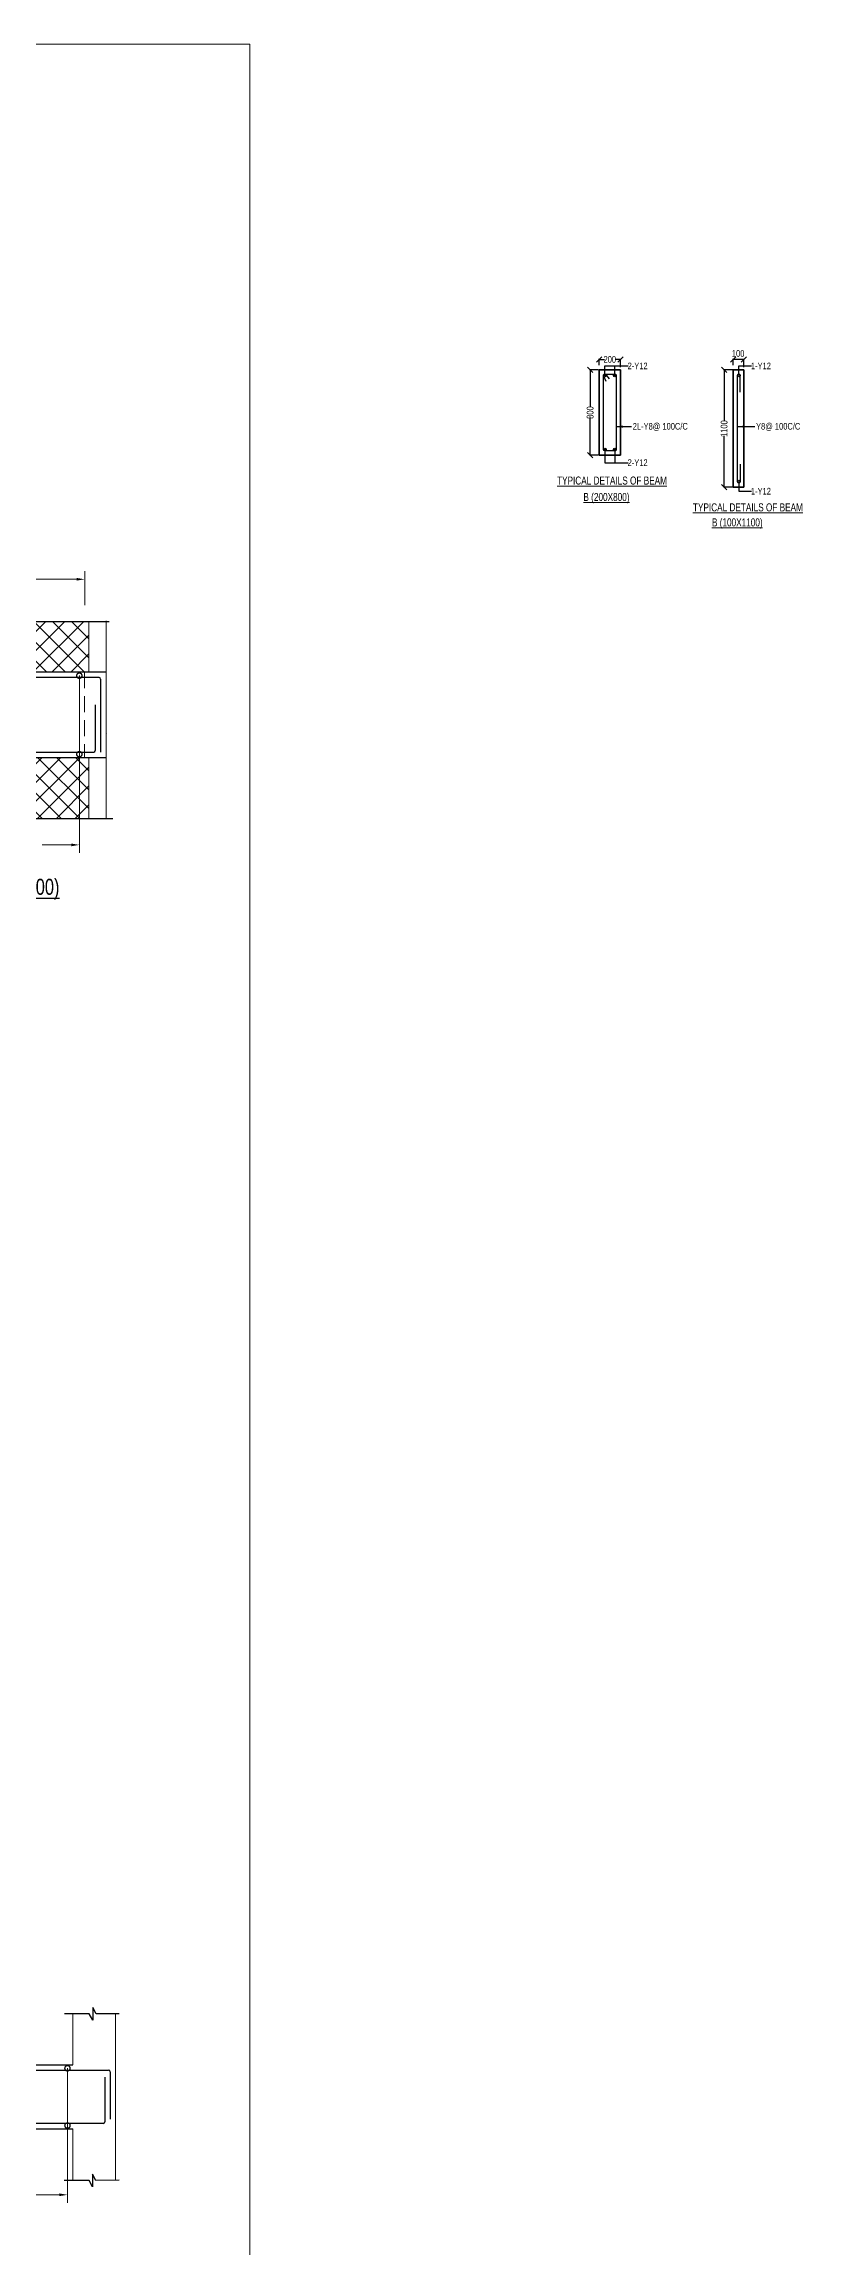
# Model space of a CAD drawing. Header units: millimetres. Extents: x -9667 to 132562, y -132456 to -91255.
# Drawn here: x 115367 to 122474, y -112410 to -91762 of the extents above; entities that cross this region are included whole.
import ezdxf

# ---------------------------------------------------------------- set-up
doc = ezdxf.new("R2010")
doc.units = ezdxf.units.MM
doc.header["$LTSCALE"] = 100
doc.header["$MEASUREMENT"] = 0
doc.linetypes.add('CONTINU', pattern=[0])
doc.linetypes.add('HIDDEN', pattern=[0.375, 0.25, -0.125])
doc.layers.get('Defpoints').update_dxf_attribs({"color": 1, "lineweight": 0})
for name, color, linetype in [('-S-BMNO', 1, 'Continuous'), ('-S-MISC', 8, 'Continuous'), ('-STR-BEAM', 7, 'CONTINU'), ('-STR-REINF', 3, 'Continuous'), ('column dim', 251, 'Continuous'), ('rein', 3, 'Continuous'), ('Ties', 3, 'Continuous'), ('TXT3', 6, 'Continuous'), ('V-REINFORCE', 3, 'Continuous')]:
    doc.layers.add(name, color=color, linetype=linetype)
for name, color, linetype, lineweight in [('-S-STIRRUPS DIM', 6, 'Continuous', 9), ('-S-STIRUP', 11, 'Continuous', 9), ('-STR-COLUMN', 5, 'HIDDEN', 13), ('S-COL HATCH', 9, 'Continuous', 0), ('S-COLS-____-OTLN', 6, 'Continuous', 35), ('SEC TEXT', 9, 'Continuous', 18), ('SLAB LINE', 254, 'HIDDEN', 20)]:
    doc.layers.add(name, color=color, linetype=linetype, lineweight=lineweight)
doc.styles.add('BEAM-LS', font='romans.shx', dxfattribs={"width": 0.8})
doc.styles.add('SOBHA', font='swisscl.ttf', dxfattribs={"width": 0.9})
doc.styles.add('sobha sed', font='swisscl.ttf')
doc.styles.add('sobha.sed', font='swisscl.ttf')
doc.dimstyles.new('S--25', dxfattribs={"dimscale": 25, "dimtxt": 2.5, "dimasz": 2, "dimexe": 0.25, "dimexo": 0.25, "dimgap": 0.1, "dimtad": 0, "dimdec": 0, "dimrnd": 0.0005, "dimzin": 0, "dimdsep": 46, "dimtxsty": 'SOBHA', "dimblk": 'OBLIQUE', "dimcen": 0.09, "dimclrd": 8, "dimclre": 8, "dimclrt": 6, "dimadec": 0, "dimazin": 0, "dimtfac": 1, "dimtdec": 0, "dimtofl": 0, "dimtmove": 0, "dimatfit": 3, "dimfxl": 0.18, "dimtolj": 1, "dimtzin": 0, "dimlwd": -1, "dimlwe": -1, "dimarcsym": 0})
doc.dimstyles.new('S-25', dxfattribs={"dimscale": 25, "dimtxt": 2.5, "dimasz": 2.5, "dimexe": 0.25, "dimexo": 0.25, "dimgap": 0.1, "dimtad": 0, "dimdec": 0, "dimrnd": 0.0005, "dimzin": 0, "dimdsep": 46, "dimtxsty": 'SOBHA', "dimblk": 'OBLIQUE', "dimcen": 0.09, "dimclrd": 8, "dimclre": 8, "dimclrt": 6, "dimadec": 0, "dimazin": 0, "dimtfac": 1, "dimtdec": 0, "dimtofl": 0, "dimtmove": 0, "dimatfit": 3, "dimfxl": 0.18, "dimtolj": 1, "dimtzin": 0, "dimlwd": -1, "dimlwe": -1, "dimarcsym": 0})
doc.dimstyles.new('S-DIM50', dxfattribs={"dimscale": 50, "dimtxt": 2.5, "dimasz": 1.5, "dimexe": 1.5, "dimexo": 1, "dimgap": 0.5, "dimtad": 0, "dimdec": 0, "dimzin": 0, "dimdsep": 46, "dimtxsty": 'SOBHA', "dimcen": 0.09, "dimclrd": 256, "dimclre": 256, "dimclrt": 6, "dimadec": 5, "dimazin": 0, "dimtfac": 1, "dimtdec": 0, "dimtofl": 0, "dimtmove": 0, "dimatfit": 3, "dimfxl": 0.18, "dimtolj": 1, "dimtzin": 0, "dimlwd": -1, "dimlwe": -1, "dimarcsym": 0})
doc.dimstyles.new('STIRUP', dxfattribs={"dimscale": 50, "dimtxt": 2.5, "dimasz": 2.2, "dimexe": 0, "dimexo": 0, "dimgap": 0.5, "dimtad": 0, "dimdec": 0, "dimzin": 0, "dimdsep": 46, "dimtxsty": 'BEAM-LS', "dimblk": 'DOTSMALL', "dimcen": 0.09, "dimclrd": 256, "dimclre": 256, "dimclrt": 256, "dimadec": 5, "dimazin": 0, "dimtfac": 1, "dimtdec": 0, "dimtofl": 0, "dimtmove": 0, "dimatfit": 3, "dimldrblk": 'DOTSMALL', "dimfxl": 0, "dimfxlon": 1, "dimtolj": 1, "dimtzin": 0, "dimlwd": -1, "dimlwe": -1, "dimarcsym": 0})

# ---------------------------------------------------------------- blocks, each defined once
blk = doc.blocks.new('_Oblique')
at = {"color": 0, "linetype": 'ByBlock', "lineweight": -2}
blk.add_line((-0.5, -0.5), (0.5, 0.5), dxfattribs=at)
blk = doc.blocks.new('*D15')
at = {"layer": 'column dim', "color": 8, "ltscale": 10, "transparency": 16777216}
for p, q in [((120559, -94816), (120475, -94816)), ((120481, -94816), (120481, -95164)), ((120481, -95616), (120481, -95268)), ((120559, -95616), (120475, -95616))]:
    blk.add_line(p, q, dxfattribs=at)
at = {"layer": 'Defpoints', "color": 0, "ltscale": 10, "transparency": 16777216}
for p in [(120565, -94816), (120481, -95616), (120565, -95616)]:
    blk.add_point(p, dxfattribs=at)
at = {"layer": 'column dim', "color": 8, "ltscale": 10, "transparency": 16777216, "xscale": 50, "yscale": 50, "zscale": 50}
for p, rotation in [((120481, -94816), 90), ((120481, -95616), 270)]:
    blk.add_blockref('_Oblique', p, dxfattribs=dict(at, rotation=rotation))
at = {"layer": 'column dim', "color": 6, "ltscale": 10, "transparency": 16777216, "insert": (120481, -95216), "char_height": 62.5, "attachment_point": 5, "rotation": 90, "style": 'SOBHA'}
blk.add_mtext('\\A1;800', dxfattribs=at)
blk = doc.blocks.new('*D16')
at = {"layer": 'column dim', "color": 8, "ltscale": 10, "transparency": 16777216}
for p, q in [((120565, -94772), (120565, -94712)), ((120565, -94718), (120614, -94718)), ((120765, -94718), (120717, -94718)), ((120765, -94789), (120765, -94712))]:
    blk.add_line(p, q, dxfattribs=at)
at = {"layer": 'Defpoints', "color": 0, "ltscale": 10, "transparency": 16777216}
for p in [(120565, -94718), (120565, -94778), (120765, -94796)]:
    blk.add_point(p, dxfattribs=at)
at = {"layer": 'column dim', "color": 8, "ltscale": 10, "transparency": 16777216, "xscale": 50, "yscale": 50, "zscale": 50, "rotation": 180}
blk.add_blockref('_Oblique', (120565, -94718), dxfattribs=at)
at = {"layer": 'column dim', "color": 8, "ltscale": 10, "transparency": 16777216, "xscale": 50, "yscale": 50, "zscale": 50}
blk.add_blockref('_Oblique', (120765, -94718), dxfattribs=at)
at = {"layer": 'column dim', "color": 6, "ltscale": 10, "transparency": 16777216, "insert": (120665, -94718), "char_height": 62.5, "attachment_point": 5, "style": 'SOBHA'}
blk.add_mtext('\\A1;200', dxfattribs=at)
blk = doc.blocks.new('*D17')
at = {"layer": 'column dim', "color": 8, "ltscale": 10, "transparency": 16777216}
for p, q in [((121915, -94816), (121730, -94816)), ((121736, -94816), (121736, -95297)), ((121736, -95916), (121736, -95434)), ((121915, -95916), (121730, -95916))]:
    blk.add_line(p, q, dxfattribs=at)
at = {"layer": 'Defpoints', "color": 0, "ltscale": 10, "transparency": 16777216}
for p in [(121921, -94816), (121736, -95916), (121921, -95916)]:
    blk.add_point(p, dxfattribs=at)
at = {"layer": 'column dim', "color": 8, "ltscale": 10, "transparency": 16777216, "xscale": 50, "yscale": 50, "zscale": 50}
for p, rotation in [((121736, -94816), 90), ((121736, -95916), 270)]:
    blk.add_blockref('_Oblique', p, dxfattribs=dict(at, rotation=rotation))
at = {"layer": 'column dim', "color": 6, "ltscale": 10, "transparency": 16777216, "insert": (121736, -95366), "char_height": 62.5, "attachment_point": 5, "rotation": 90, "style": 'SOBHA'}
blk.add_mtext('\\A1;1100', dxfattribs=at)
blk = doc.blocks.new('*D18')
at = {"layer": 'column dim', "color": 8, "ltscale": 10, "transparency": 16777216}
for p, q in [((121820, -94772), (121820, -94712)), ((121920, -94718), (121820, -94718)), ((121920, -94789), (121920, -94712))]:
    blk.add_line(p, q, dxfattribs=at)
at = {"layer": 'Defpoints', "color": 0, "ltscale": 10, "transparency": 16777216}
for p in [(121820, -94718), (121820, -94778), (121920, -94796)]:
    blk.add_point(p, dxfattribs=at)
at = {"layer": 'column dim', "color": 8, "ltscale": 10, "transparency": 16777216, "xscale": 50, "yscale": 50, "zscale": 50, "rotation": 180}
blk.add_blockref('_Oblique', (121820, -94718), dxfattribs=at)
at = {"layer": 'column dim', "color": 8, "ltscale": 10, "transparency": 16777216, "xscale": 50, "yscale": 50, "zscale": 50}
blk.add_blockref('_Oblique', (121920, -94718), dxfattribs=at)
at = {"layer": 'column dim', "color": 6, "ltscale": 10, "transparency": 16777216, "insert": (121867, -94662), "char_height": 62.5, "attachment_point": 5, "style": 'SOBHA'}
blk.add_mtext('\\A1;100', dxfattribs=at)
blk = doc.blocks.new('*D261')
at = {"layer": '-S-STIRRUPS DIM', "color": 251, "transparency": 16777216}
for p, q in [((114437, -98363), (114437, -99343)), ((115697, -98407), (115697, -99343)), ((114512, -99268), (114785, -99268)), ((115622, -99268), (115348, -99268))]:
    blk.add_line(p, q, dxfattribs=at)
for points in [[(114512, -99256), (114512, -99281), (114437, -99268)], [(115622, -99256), (115622, -99281), (115697, -99268)]]:
    blk.add_solid(points, dxfattribs=at)
at = {"layer": 'Defpoints', "color": 0, "transparency": 16777216}
for p in [(114437, -98363, 178587), (115697, -98407, 0), (115697, -99268)]:
    blk.add_point(p, dxfattribs=at)
at = {"layer": '-S-STIRRUPS DIM', "color": 6, "transparency": 16777216, "insert": (115067, -99268), "char_height": 125, "attachment_point": 5, "style": 'sobha.sed'}
blk.add_mtext('\\A1;2L-Y8@\\P100C/C', dxfattribs=at)
blk = doc.blocks.new('_DotSmall')
at = {"color": 0, "linetype": 'ByBlock', "const_width": 0.5}
blk.add_lwpolyline([(-0.0625, 0, 1), (0.0625, 0, 1)], format="xyb", close=True, dxfattribs=at)
blk = doc.blocks.new('*D263')
at = {"layer": '-S-STIRUP', "ltscale": 100, "transparency": 16777216}
blk.add_line((115697, -98418), (115697, -97682), dxfattribs=at)
at = {"layer": 'Defpoints', "color": 0, "linetype": 'CONTINU', "ltscale": 100, "transparency": 16777216}
for p in [(115697, -97682), (115697, -97682), (115697, -98418)]:
    blk.add_point(p, dxfattribs=at)
at = {"layer": '-S-STIRUP', "linetype": 'CONTINU', "ltscale": 100, "transparency": 16777216, "xscale": 100, "yscale": 100, "zscale": 100}
for p, rotation in [((115697, -97682), 90), ((115697, -98418), 270)]:
    blk.add_blockref('_DotSmall', p, dxfattribs=dict(at, rotation=rotation))
blk = doc.blocks.new('*D264')
at = {"layer": '-S-STIRRUPS DIM', "color": 251, "transparency": 16777216}
for p, q in [((114387, -97114), (114387, -96704)), ((114462, -96779), (114895, -96779)), ((115672, -96779), (115239, -96779)), ((115747, -97022), (115747, -96704))]:
    blk.add_line(p, q, dxfattribs=at)
for points in [[(114462, -96766), (114462, -96791), (114387, -96779)], [(115672, -96766), (115672, -96791), (115747, -96779)]]:
    blk.add_solid(points, dxfattribs=at)
at = {"layer": 'Defpoints', "color": 0, "transparency": 16777216}
for p in [(115747, -96779), (115747, -97022, 0), (114387, -97114, 0)]:
    blk.add_point(p, dxfattribs=at)
at = {"layer": '-S-STIRRUPS DIM', "color": 6, "transparency": 16777216, "insert": (115067, -96779), "char_height": 125, "attachment_point": 5, "style": 'sobha.sed'}
blk.add_mtext('\\A1;1360', dxfattribs=at)
blk = doc.blocks.new('*D359')
at = {"layer": '-S-STIRRUPS DIM', "color": 251, "transparency": 16777216}
for p, q in [((113496, -111270), (113496, -111996)), ((115586, -111215), (115586, -111996)), ((113571, -111921), (114027, -111921)), ((115511, -111921), (115055, -111921))]:
    blk.add_line(p, q, dxfattribs=at)
for points in [[(113571, -111908), (113571, -111933), (113496, -111921)], [(115511, -111908), (115511, -111933), (115586, -111921)]]:
    blk.add_solid(points, dxfattribs=at)
at = {"layer": 'Defpoints', "color": 0, "transparency": 16777216}
for p in [(113496, -111270, 0), (115586, -111215, 178587), (113496, -111921)]:
    blk.add_point(p, dxfattribs=at)
at = {"layer": '-S-STIRRUPS DIM', "color": 6, "transparency": 16777216, "insert": (114541, -111921), "char_height": 125, "attachment_point": 5, "style": 'sobha.sed'}
blk.add_mtext('\\A1;2L-Y8@200C/C', dxfattribs=at)
blk = doc.blocks.new('*D360')
at = {"layer": '-S-STIRUP', "ltscale": 100, "transparency": 16777216}
blk.add_line((115586, -111272), (115586, -110735), dxfattribs=at)
at = {"layer": 'Defpoints', "color": 0, "linetype": 'CONTINU', "ltscale": 100, "transparency": 16777216}
for p in [(115586, -110735), (115586, -110735), (115586, -111272)]:
    blk.add_point(p, dxfattribs=at)
at = {"layer": '-S-STIRUP', "linetype": 'CONTINU', "ltscale": 100, "transparency": 16777216, "xscale": 100, "yscale": 100, "zscale": 100}
for p, rotation in [((115586, -110735), 90), ((115586, -111272), 270)]:
    blk.add_blockref('_DotSmall', p, dxfattribs=dict(at, rotation=rotation))

msp = doc.modelspace()

# ---------------------------------------------------------------- hatches: boundary and pattern name
at = {"layer": 'S-COL HATCH'}
h = msp.add_hatch(dxfattribs=at)
h.set_pattern_fill('ANSI37', color=252, scale=1000)
h.set_pattern_definition([(45, (383408.73, 103852.9), (-88.388348, 88.388348), []), (135, (383408.73, 103852.9), (-88.388348, -88.388348), [])])
h.paths.add_polyline_path([(115786.8, -97173.4), (114286.8, -97173.4), (114286.8, -97648.6), (115786.8, -97648.6)])
h.paths.add_polyline_path([(114386.7, -98450.7), (114386.7, -98748.6), (114286.7, -98748.6), (114286.8, -99021.6), (115787.4, -99019.8), (115786.8, -98450.7)])
h.paths.add_polyline_path([(114366.4, -97442.8), (114731.8, -97442.8), (114731.8, -97247.5), (114366.4, -97247.5)], flags=24)
h.paths.add_polyline_path([(114896, -97612.4), (115328.7, -97612.4), (115328.7, -97348.8), (114896, -97348.8)], flags=24)
h.paths.add_polyline_path([(114843.1, -98742), (115275.8, -98742), (115275.8, -98478.4), (114843.1, -98478.4)], flags=24)

# ---------------------------------------------------------------- linework, layer by layer
at = {"layer": '-S-MISC', "linetype": 'ByBlock', "ltscale": 1000, "elevation": 0}
for points in [[(114117.5, -97173.4), (114203.2, -97173.4), (114234.1, -97113.8), (114234.1, -97233.9), (114267, -97173.4), (115977.7, -97173.4)], [(114108.5, -99021.6), (114194.2, -99021.6), (114225.1, -98961.9), (114225.1, -99082.1), (114258, -99021.6), (116011.7, -99019.5)], [(116071, -110223.1), (115853.6, -110224.9), (115822.7, -110165.3), (115822.7, -110285.4), (115789.8, -110224.9), (115557.8, -110224.9)], [(116069.1, -111783.7), (115851.7, -111785.6), (115820.9, -111725.9), (115820.9, -111846.1), (115788, -111785.6), (115556, -111785.6)]]:
    msp.add_lwpolyline(points, dxfattribs=at)
at = {"layer": '-STR-BEAM'}
for p, q in [((115946.7, -97648.6, 0), (114186.7, -97648.6, 0)), ((115946.7, -98450.7, 0), (114386.7, -98450.7, 0)), ((113245.3, -110700.1, 0), (115635.8, -110702.2, 0)), ((113244.5, -111299.8), (115635.3, -111302.2, 0))]:
    msp.add_line(p, q, dxfattribs=at)
at = {"layer": '-STR-COLUMN', "linetype": 'Continuous', "ltscale": 10}
for p, q in [((115786.8, -97171.6, 0), (115786.8, -97648.6, 0)), ((115946.7, -97169.3, 0), (115946.7, -99019.3, 0)), ((115786.8, -98450.7, 0), (115787.4, -99019.8, 0)), ((115635.8, -110223.1, 0), (115635.8, -110702.2, 0)), ((116035.9, -110223.1, 0), (116034.1, -111784, 0)), ((115635.8, -111302.2, 0), (115635.2, -111783.6, 0))]:
    msp.add_line(p, q, dxfattribs=at)
at = {"layer": '-STR-REINF', "ltscale": 10}
for p, q in [((115881.7, -97698.4, 0), (114251.7, -97700.7, 0)), ((115896.7, -97713.4, 0), (115896.7, -98399, 0)), ((115846.7, -97954.4, 0), (115846.7, -98383.4, 0)), ((115953.9, -98228.4, 0), (115953.4, -98228.4, 0)), ((114301.7, -98400.7, 0), (115831.7, -98398.4, 0)), ((113310.3, -110749.9, 0), (115970.9, -110752.2, 0)), ((115935.9, -110819.7, 0), (115935.9, -111237.2, 0)), ((115985.9, -110767.2, 0), (115985.9, -111211.7, 0)), ((115920.9, -111252.2, 0), (113360.3, -111249.9, 0))]:
    msp.add_line(p, q, dxfattribs=at)
for centre, start, end in [((115881.7, -97713.4, 0), 0, 90), ((115831.7, -98383.4, 0), 270, 0), ((115970.9, -110767.2, 0), 0, 90), ((115920.9, -111237.2, 0), 270, 0)]:
    msp.add_arc(centre, 15, start, end, dxfattribs=at)
at = {"color": 8}
for p, q in [((120619.3, -94777.8, 0), (120836, -94777.8, 0)), ((120619.3, -94868.6, 0), (120619.3, -94777.8, 0)), ((120712.9, -94868.6, 0), (120712.9, -94777.8, 0)), ((121874.3, -94777.8, 0), (121991, -94777.8, 0)), ((121874.3, -94868.6, 0), (121874.3, -94777.8, 0)), ((120619.3, -95562.9, 0), (120619.3, -95685.8, 0)), ((120712.9, -95562.9, 0), (120712.9, -95685.8, 0)), ((120619.3, -95685.8, 0), (120836, -95685.8, 0)), ((121874.3, -95862.9, 0), (121874.3, -95953.8, 0)), ((121874.3, -95953.8, 0), (121991, -95953.8, 0))]:
    msp.add_line(p, q, dxfattribs=at)
at = {"layer": 'Defpoints'}
msp.add_lwpolyline([(82583.5, -91762), (117294.3, -91762), (117294.3, -118989.9), (82583.5, -118989.9)], close=True, dxfattribs=at)
at = {"layer": 'S-COLS-____-OTLN', "color": 5}
for p, q in [((120565.4, -95615.7, 0), (120565.4, -94815.8, 0)), ((120565.4, -94815.8, 0), (120766, -94815.8, 0)), ((120766, -94815.8, 0), (120766, -95615.8, 0)), ((121820.4, -95915.7, 0), (121820.4, -94815.8, 0)), ((121820.4, -94815.8, 0), (121921, -94815.8, 0)), ((121921, -94815.8, 0), (121921, -95915.8, 0)), ((120766, -95615.8, 0), (120565.4, -95615.8, 0)), ((121921, -95915.8, 0), (121820.4, -95915.8, 0))]:
    msp.add_line(p, q, dxfattribs=at)
at = {"layer": 'SLAB LINE', "color": 8, "linetype": 'HIDDEN', "ltscale": 6}
msp.add_line((115746.7, -97648.6, 0), (115746.7, -98450.7, 0), dxfattribs=at)
at = {"layer": 'Ties', "linetype": 'Continuous'}
for p, q in [((120605.6, -94871.6, 0), (120628.4, -94922.9, 0)), ((120625.5, -94855.4, 0), (120660.2, -94899.8, 0))]:
    msp.add_line(p, q, dxfattribs=at)
at = {"layer": 'Ties', "ltscale": 5}
for p, q in [((121860.4, -95862.7, 0), (121860.4, -94868.8, 0)), ((121886.1, -95025, 0), (121886.1, -94868.8, 0)), ((121886.1, -95700, 0), (121886.1, -95862.7, 0))]:
    msp.add_line(p, q, dxfattribs=at)
at = {"layer": 'Ties', "ltscale": 5, "elevation": 0}
msp.add_lwpolyline([(120726, -94868.8), (120726, -95562.8, -0.4143644), (120713, -95575.8), (120618.4, -95575.7, -0.4140627), (120605.4, -95562.7), (120605.4, -94868.8, -0.4142136), (120618.4, -94855.8), (120713, -94855.8, -0.4142136)], format="xyb", close=True, dxfattribs=at)
at = {"layer": 'Ties', "ltscale": 5}
for centre, start, end in [((121873.4, -94868.8, 0), 90, 180), ((121873.1, -94868.8, 0), 0, 90), ((121873.4, -95862.7, 0), 180, 269.97049), ((121873.4, -95862.7, 0), 180, 270), ((121873.1, -95862.7, 0), 270, 0)]:
    msp.add_arc(centre, 13, start, end, dxfattribs=at)
at = {"layer": 'V-REINFORCE', "ltscale": 3000, "const_width": 12.5, "elevation": 0}
for points in [[(120613.1, -94868.6, -1), (120625.6, -94868.6, -1)], [(120706.6, -94868.6, -1), (120719.1, -94868.6, -1)], [(120613.1, -95563.2, -1), (120625.6, -95563.2, -1)], [(120706.6, -95563.2, -1), (120719.1, -95563.2, -1)]]:
    msp.add_lwpolyline(points, format="xyb", close=True, dxfattribs=at)
at = {"layer": 'V-REINFORCE', "linetype": 'Continuous'}
for centre in [(120619.3, -94868.6, 0), (120712.9, -94868.6, 0), (121873.3, -94868.6, 0), (120619.3, -95563.2, 0), (120712.9, -95563.2, 0), (121873.3, -95862.9, 0)]:
    msp.add_circle(centre, 12.5, dxfattribs=at)

# ---------------------------------------------------------------- texts
at = {"layer": '-S-BMNO', "color": 4, "linetype": 'Continuous', "style": 'sobha.sed'}
msp.add_text('%%UB116(200X800)', height=150, dxfattribs=at).set_placement((114433.7, -99736))
at = {"layer": 'SEC TEXT', "color": 4, "linetype": 'ByBlock', "style": 'sobha.sed'}
for s, p in [('%%UTYPICAL DETAILS OF BEAM', (120171, -95890.8, 0)), ('%%UB (200X800)', (120418, -96044.8, 0)), ('%%UTYPICAL DETAILS OF BEAM', (121444, -96142)), ('%%UB (100X1100)', (121622, -96282.8, 0))]:
    msp.add_text(s, height=75, rotation=359.98928, dxfattribs=at).set_placement(p)
at = {"layer": 'TXT3', "ltscale": 7, "style": 'sobha sed'}
for s, p in [('2-Y12', (120831.9, -94809.7, 0)), ('1-Y12', (121986.9, -94809.7, 0)), ('2L-Y8@ 100C/C', (120879.9, -95375.7, 0)), ('Y8@ 100C/C', (122034.9, -95375.7, 0)), ('2-Y12', (120831.9, -95716.1, 0)), ('1-Y12', (121986.9, -95984.1, 0))]:
    msp.add_text(s, height=62, dxfattribs=at).set_placement(p)

# ---------------------------------------------------------------- dimensions: what is measured, and where the dimension line sits
at = {"layer": '-S-STIRRUPS DIM'}
dim = msp.add_linear_dim(base=(115746.7, -96778.5), p1=(114386.7, -97113.7, 0), p2=(115746.7, -97022.1, 0), dimstyle='S-DIM50', override={"dimscale": 1, "dimtxt": 125, "dimasz": 75, "dimexe": 75, "dimexo": 0, "dimgap": 25, "dimrnd": 5, "dimtxsty": 'sobha.sed', "dimsah": 1, "dimcen": 4.5, "dimclrd": 251, "dimclre": 251, "dimfxl": 75}, dxfattribs=at)
dim.commit()
dim.dimension.update_dxf_attribs({"geometry": '*D264', "text_midpoint": (115066.7, -96778.5)})
dim = msp.add_linear_dim(base=(115696.7, -99268.1), p1=(114436.6, -98363.5, 178586.6), p2=(115696.7, -98406.6, 0), text='2L-Y8@\\P100C/C', dimstyle='S-DIM50', override={"dimscale": 1, "dimtxt": 125, "dimasz": 75, "dimexe": 75, "dimexo": 0, "dimgap": 25, "dimtxsty": 'sobha.sed', "dimsah": 1, "dimcen": 4.5, "dimclrd": 251, "dimclre": 251, "dimfxl": 75}, dxfattribs=at)
dim.commit()
dim.dimension.update_dxf_attribs({"geometry": '*D261', "text_midpoint": (115066.7, -99268.1)})
dim = msp.add_linear_dim(base=(113495.5, -111920.6, 0), p1=(115585.9, -111215, 178586.6), p2=(113495.5, -111269.8, 0), angle=180, text='2L-Y8@200C/C', dimstyle='S-DIM50', override={"dimscale": 1, "dimtxt": 125, "dimasz": 75, "dimexe": 75, "dimexo": 0, "dimgap": 25, "dimtxsty": 'sobha.sed', "dimsah": 1, "dimcen": 4.5, "dimclrd": 251, "dimclre": 251, "dimfxl": 75}, dxfattribs=at)
dim.commit()
dim.dimension.update_dxf_attribs({"geometry": '*D359', "text_midpoint": (114540.7, -111920.6, 0)})
at = {"layer": '-S-STIRUP', "linetype": 'CONTINU', "ltscale": 100}
dim = msp.add_linear_dim(base=(115696.7, -97681.6, 0), p1=(115696.7, -98418.3, 0), p2=(115696.7, -97681.6, 0), angle=90, text=' ', dimstyle='STIRUP', override={"dimasz": 2}, dxfattribs=at)
dim.commit()
dim.dimension.update_dxf_attribs({"geometry": '*D263', "text_midpoint": (115696.7, -97956, 0), "dimtype": 160})
dim = msp.add_linear_dim(base=(115585.9, -110735.2, 178586.6), p1=(115585.9, -111271.9, 178586.6), p2=(115585.9, -110735.2, 178586.6), angle=90, text=' ', dimstyle='STIRUP', override={"dimasz": 2}, dxfattribs=at)
dim.commit()
dim.dimension.update_dxf_attribs({"geometry": '*D360', "text_midpoint": (115585.9, -111003.6, 178586.6)})
at = {"layer": 'column dim', "ltscale": 10}
dim = msp.add_linear_dim(base=(120565.4, -94718.4, 0), p1=(120765, -94795.7, 0), p2=(120565.4, -94777.8, 0), dimstyle='S--25', dxfattribs=at)
dim.commit()
dim.dimension.update_dxf_attribs({"geometry": '*D16', "text_midpoint": (120665.2, -94718.4, 0)})
dim = msp.add_linear_dim(base=(121820.4, -94718.4, 0), p1=(121920, -94795.7, 0), p2=(121820.4, -94777.8, 0), dimstyle='S--25', override={"dimtmove": 2}, dxfattribs=at)
dim.commit()
dim.dimension.update_dxf_attribs({"geometry": '*D18', "text_midpoint": (121867, -94662, 0), "dimtype": 160})
for base, p1, p2, picture, middle in [((120481, -95615.8, 0), (120565.4, -94815.8, 0), (120565.4, -95615.8, 0), '*D15', (120481, -95215.8, 0)), ((121736, -95915.7, 0), (121921, -94815.8, 0), (121921, -95915.7, 0), '*D17', (121736, -95365.8, 0))]:
    dim = msp.add_linear_dim(base=base, p1=p1, p2=p2, angle=270, dimstyle='S--25', dxfattribs=at)
    dim.commit()
    dim.dimension.update_dxf_attribs({"geometry": picture, "text_midpoint": middle})

# ---------------------------------------------------------------- leaders
at = {"layer": 'rein'}
for points in [[(120726, -95348, 0), (120868, -95348, 0)], [(121860.4, -95348, 0), (122023, -95348, 0)]]:
    msp.add_leader(points, dimstyle='S-25', dxfattribs=at)

doc.saveas('drawing.dxf')
